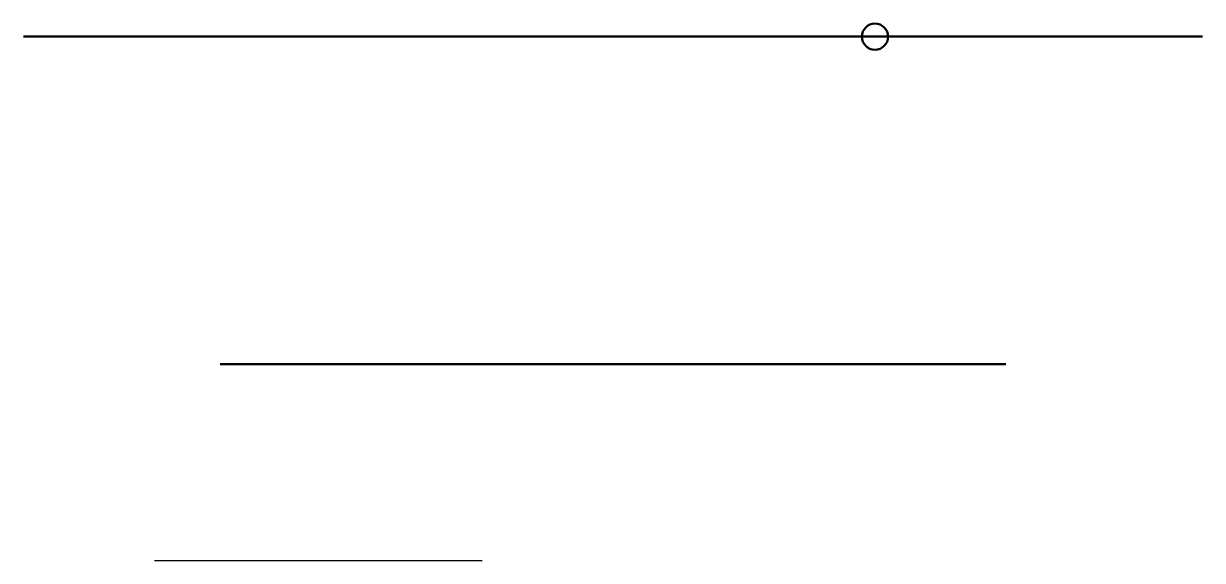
# Model space of a CAD drawing. Header units: millimetres. Extents: x -900 to 900, y -450 to 370.
import ezdxf

# ---------------------------------------------------------------- set-up
doc = ezdxf.new("R2010")
doc.units = ezdxf.units.MM
for name, color, linetype, lineweight, true_color in [('Green ruler', 7, 'CONTINUOUS', 25, 0x00aa00), ('Orange notch', 7, 'CONTINUOUS', 50, 0xff8800), ('Red ruler', 7, 'CONTINUOUS', 50, 0xdd2222)]:
    doc.layers.add(name, color=color, linetype=linetype, lineweight=lineweight, true_color=true_color)

msp = doc.modelspace()

# ---------------------------------------------------------------- linework, layer by layer
at = {"layer": 'Green ruler'}
msp.add_line((-700, -450), (-200, -450), dxfattribs=at)
at = {"layer": 'Orange notch'}
msp.add_circle((400, 350), 20, dxfattribs=at)
at = {"layer": 'Red ruler'}
for p, q in [((-900, 350), (900, 350)), ((-600, -150), (600, -150))]:
    msp.add_line(p, q, dxfattribs=at)

doc.saveas('drawing.dxf')
